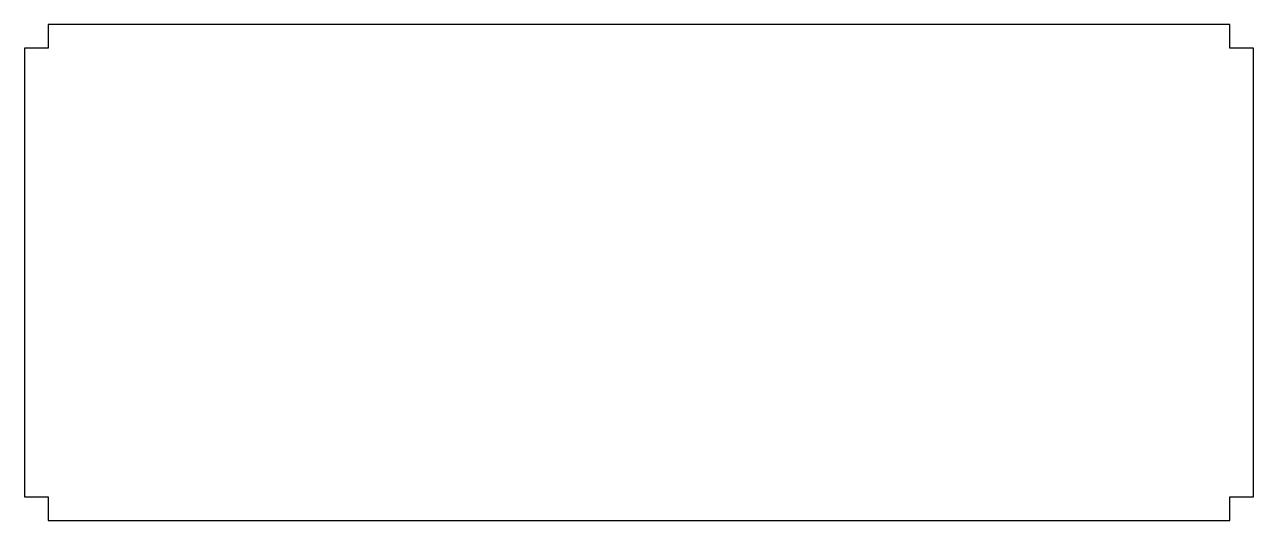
# Model space of a CAD drawing. Header units: millimetres. Extents: x -12 to 248, y -99 to 6.
import ezdxf

# ---------------------------------------------------------------- set-up
doc = ezdxf.new("R2010")
doc.units = ezdxf.units.MM

msp = doc.modelspace()

# ---------------------------------------------------------------- linework, layer by layer
msp.add_lwpolyline([(-12.08, 1.03), (-12.08, -93.97), (-7.08, -93.97), (-7.08, -98.97), (242.92, -98.97), (242.92, -93.97), (247.92, -93.97), (247.92, 1.03), (242.92, 1.03), (242.92, 6.03), (-7.08, 6.03), (-7.08, 1.03)], close=True)

doc.saveas('drawing.dxf')
